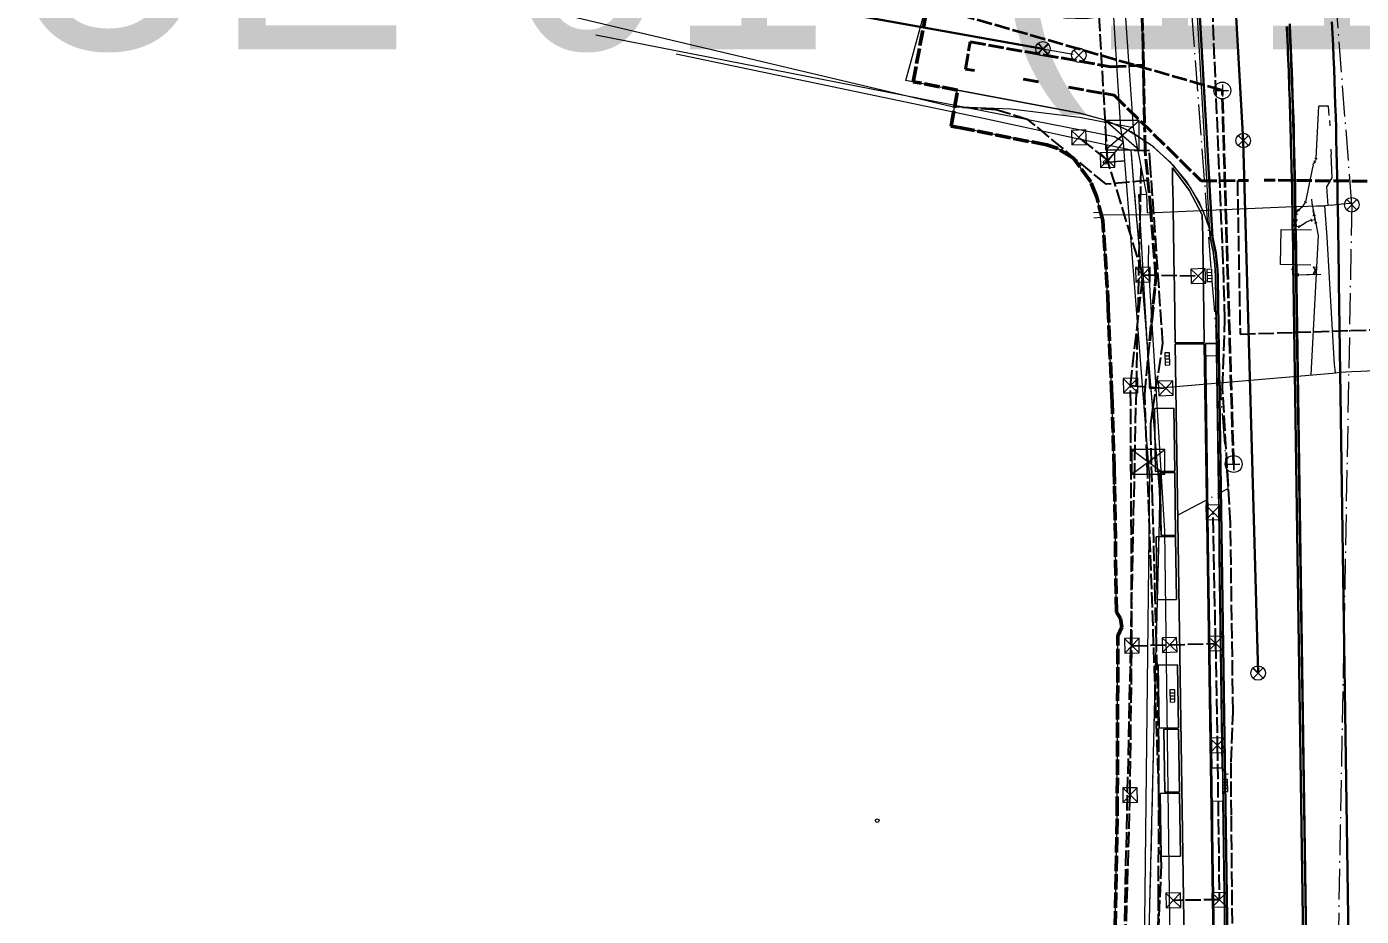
# Model space of a CAD drawing. Header units: metres. Extents: x 105014 to 106600, y 111320 to 118425.
# Drawn here: x 105333 to 105443.3, y 112194.7 to 112268.2 of the extents above; entities that cross this region are included whole.
import ezdxf
from ezdxf.enums import TextEntityAlignment as Align

# ---------------------------------------------------------------- set-up
doc = ezdxf.new("R2010")
doc.units = ezdxf.units.M
doc.linetypes.add('DASHDOT', pattern=[3.556, 2.54, -0.508, 0, -0.508])
doc.linetypes.add('DASHED', pattern=[1.524, 1.27, -0.254])
for name, color, linetype, lineweight in [('00-BASE-LIMITE', 7, 'DASHED', 50), ('00-BASE-UE', 42, 'DASHED', 25), ('10-PAV-BOCACALLE', 9, 'CONTINUOUS', 13), ('10-PAV-CALZADA-BRT', 12, 'CONTINUOUS', 30), ('10-PAV-CALZADA-MIXTA', 8, 'CONTINUOUS', 30), ('10-PAV-CICLORUTA', 76, 'CONTINUOUS', 18), ('10-PAV-SARDINEL', 252, 'CONTINUOUS', 13), ('20-EP-ZONA-DURA', 253, 'CONTINUOUS', 13), ('20-EP-ZONA-VERDE', 84, 'CONTINUOUS', 13), ('30-RED-ENEL-NODOS', 11, 'CONTINUOUS', 13), ('30-RED-ENEL-PROY', 1, 'DASHED', 25), ('30-RED-ETB-CAMARA', 151, 'CONTINUOUS', 13), ('30-RED-ETB-EXIST', 145, 'CONTINUOUS', 13), ('30-RED-MOVISTAR-PROY', 4, 'DASHED', 25), ('30-RED-VANTI-EXIST', 52, 'CONTINUOUS', 13), ('30-RED-VANTI-PROY', 2, 'DASHED', 25), ('30-RED-VANTI-RETIRO', 8, 'DASHDOT', 13), ('35-RH-ACUE-DOMICILIARIA', 152, 'CONTINUOUS', 9), ('35-RH-ACUE-MATRIZ-PJ', 150, 'DASHED', 40), ('35-RH-ACUE-MENOR-EXIST', 151, 'CONTINUOUS', 13), ('35-RH-ACUE-MENOR-PROY', 5, 'DASHED', 25), ('35-RH-PLUV-COLECTOR', 96, 'CONTINUOUS', 30), ('35-RH-PLUV-NODOS', 94, 'CONTINUOUS', 13), ('35-RH-PLUV-RETIRO', 8, 'DASHDOT', 13), ('35-RH-SUDS-ZONAS', 92, 'CONTINUOUS', 20), ('36-RH-SAN-COLECTOR-PROY', 6, 'DASHED', 35), ('36-RH-SAN-POZOS', 216, 'CONTINUOUS', 13), ('40-ROT-UE', 7, 'CONTINUOUS', 25)]:
    doc.layers.add(name, color=color, linetype=linetype, lineweight=lineweight)

# ---------------------------------------------------------------- blocks, each defined once
blk = doc.blocks.new('CAM_ETB_T_13')
for p, q in [((-1.375, -1.025), (1.375, 1.025)), ((-1.375, 1.025), (1.375, -1.025))]:
    blk.add_line(p, q)
blk.add_lwpolyline([(-1.375, -1.025), (1.375, -1.025), (1.375, 1.025), (-1.375, 1.025)], close=True)
blk = doc.blocks.new('CAM_ETB_T_14')
for p, q in [((-1.39, -1.22), (1.39, 1.22)), ((-1.39, 1.22), (1.39, -1.22))]:
    blk.add_line(p, q)
blk.add_lwpolyline([(-1.39, -1.22), (1.39, -1.22), (1.39, 1.22), (-1.39, 1.22)], close=True)
blk = doc.blocks.new('POSTE')
blk.add_circle((0, 0), 0.15)
blk = doc.blocks.new('CAJA_ENEL')
for p, q in [((-0.6, -0.6), (0.6, 0.6)), ((-0.6, 0.6), (0.6, -0.6))]:
    blk.add_line(p, q)
blk.add_lwpolyline([(-0.6, -0.6), (0.6, -0.6), (0.6, 0.6), (-0.6, 0.6)], close=True)
blk = doc.blocks.new('POZO_SAN')
for p, q in [((-0.5, 0), (0.5, 0)), ((0, -0.5), (0, 0.5))]:
    blk.add_line(p, q)
blk.add_circle((0, 0), 0.7)
blk = doc.blocks.new('POZO_PLUV')
for p, q in [((-0.42, -0.42), (0.42, 0.42)), ((-0.42, 0.42), (0.42, -0.42))]:
    blk.add_line(p, q)
blk.add_circle((0, 0), 0.6)
blk = doc.blocks.new('SUMIDERO')
for p, q in [((-0.25, -0.2), (-0.25, 0.2)), ((0, -0.2), (0, 0.2)), ((0.25, -0.2), (0.25, 0.2))]:
    blk.add_line(p, q)
blk.add_lwpolyline([(-0.5, -0.2), (0.5, -0.2), (0.5, 0.2), (-0.5, 0.2)], close=True)

msp = doc.modelspace()

# ---------------------------------------------------------------- linework, layer by layer
at = {"layer": '00-BASE-LIMITE'}
msp.add_lwpolyline([(105422.7985, 112186.2783), (105423.1141, 112203.3717), (105423.1675, 112217.8983), (105423.4861, 112218.6183), (105423.3775, 112219.3373), (105423.0425, 112219.8423), (105422.8973, 112230.4287), (105422.8627, 112231.6489), (105422.6813, 112237.2161), (105422.6639, 112237.6937), (105422.3699, 112244.8523), (105422.3557, 112245.1597), (105422.2853, 112246.6639), (105421.9257, 112252.2029), (105421.4301, 112254.1121), (105420.9201, 112255.3991), (105419.4989, 112257.3497), (105418.1191, 112258.1831), (105417.2891, 112258.4341), (105409.9943, 112259.8817), (105409.3897, 112259.9977), (105409.9227, 112262.9621), (105406.2527, 112263.6543), (105407.6657, 112271.1833)], dxfattribs=at)
at = {"layer": '00-BASE-UE'}
msp.add_lwpolyline([(105422.7985, 112186.2783), (105423.1141, 112203.3717), (105423.1675, 112217.8983), (105423.4861, 112218.6183), (105423.3775, 112219.3373), (105423.0425, 112219.8423), (105422.8973, 112230.4287), (105422.8627, 112231.6489), (105422.6813, 112237.2161), (105422.6639, 112237.6937), (105422.3699, 112244.8523), (105422.3557, 112245.1597), (105422.2853, 112246.6639), (105421.9257, 112252.2029), (105421.4301, 112254.1121), (105420.9201, 112255.3991), (105419.4989, 112257.3497), (105418.1191, 112258.1831), (105417.2891, 112258.4341), (105409.9943, 112259.8817), (105409.3897, 112259.9977), (105409.9227, 112262.9621), (105406.2527, 112263.6543), (105407.6657, 112271.1833)], dxfattribs=at)
at = {"layer": '10-PAV-BOCACALLE'}
msp.add_lwpolyline([(105405.6447, 112263.749), (105407.6362, 112271.0259), (105418.1825, 112269.0367), (105418.2039, 112269.0328), (105418.7919, 112268.9406), (105420.5227, 112268.8749), (105422.2388, 112269.1087), (105423.8889, 112269.6352), (105425.4233, 112270.4385), (105426.7961, 112271.4945), (105427.9662, 112272.7716), (105428.8983, 112274.2314), (105429.5646, 112275.8301), (105430.9822, 112250.7942), (105430.2427, 112252.9317), (105429.1686, 112254.9223), (105427.788, 112256.7139), (105426.1369, 112258.2598), (105424.2585, 112259.5196), (105422.2016, 112260.4605), (105420.0201, 112261.0579), (105409.9227, 112262.9621), (105409.9188, 112262.9407), (105405.6447, 112263.749)], close=True, dxfattribs=at)
at = {"layer": '10-PAV-CALZADA-BRT'}
for points in [[(105438.7631, 112190.8897), (105437.9313, 112247.0829), (105437.9167, 112248.0591), (105437.9021, 112249.0349), (105437.8873, 112250.0099), (105437.8719, 112250.9847), (105437.8561, 112251.9587), (105437.8395, 112252.9323), (105437.8221, 112253.9037), (105437.8035, 112254.8759), (105437.7839, 112255.8477), (105437.7631, 112256.8189), (105437.7409, 112257.7895), (105437.7171, 112258.7595), (105437.6915, 112259.7291), (105437.6641, 112260.6979), (105437.6347, 112261.6663), (105437.6031, 112262.6341), (105437.5693, 112263.6013), (105437.5331, 112264.5679), (105437.4943, 112265.5339), (105437.4529, 112266.4993), (105437.4087, 112267.4639), (105437.3613, 112268.4281)], [(105440.8569, 112268.6051), (105440.9047, 112267.6299), (105440.9495, 112266.6545), (105440.9913, 112265.6791), (105441.0305, 112264.7037), (105441.0671, 112263.7279), (105441.1011, 112262.7523), (105441.1329, 112261.7765), (105441.1625, 112260.8005), (105441.1901, 112259.8247), (105441.2159, 112258.8487), (105441.2399, 112257.8727), (105441.2623, 112256.8965), (105441.2833, 112255.9205), (105441.3029, 112254.9443), (105441.3215, 112253.9681), (105441.3389, 112252.9921), (105441.3555, 112252.0159), (105441.3715, 112251.0397), (105441.3869, 112250.0635), (105441.4017, 112249.0873), (105441.4163, 112248.1111), (105441.4309, 112247.1349), (105442.2627, 112190.9415)]]:
    msp.add_lwpolyline(points, dxfattribs=at)
at = {"layer": '10-PAV-CALZADA-MIXTA'}
for points in [[(105432.2638, 112190.7937), (105431.5149, 112241.3866), (105431.4247, 112247.4795), (105431.3969, 112248.189), (105431.251, 112249.5014), (105430.9822, 112250.7942), (105429.5646, 112275.8301)], [(105437.1196, 112268.2131), (105437.1595, 112267.3937), (105437.1702, 112267.1667), (105437.2039, 112266.4269), (105437.2174, 112266.1202), (105437.2454, 112265.4601), (105437.2613, 112265.0735), (105437.2844, 112264.4933), (105437.2979, 112264.1409), (105437.3206, 112263.5261), (105437.332, 112263.2081), (105437.3544, 112262.5591), (105437.3638, 112262.2753), (105437.3858, 112261.5917), (105437.3976, 112261.2092), (105437.4151, 112260.6245), (105437.429, 112260.143), (105437.4425, 112259.6571), (105437.458, 112259.0767), (105437.468, 112258.6897), (105437.4915, 112257.7437), (105437.492, 112257.7223), (105437.5141, 112256.7547), (105437.5217, 112256.4107), (105437.5347, 112255.7873), (105437.5544, 112254.8197), (105437.5559, 112254.7444), (105437.5725, 112253.8521), (105437.5867, 112253.0781), (105437.59, 112252.8845), (105437.6064, 112251.9169), (105437.6203, 112251.0783), (105437.6223, 112250.9493), (105437.6373, 112249.9817), (105437.652, 112249.0141), (105437.6666, 112248.0465), (105437.6813, 112247.0787), (105438.5131, 112190.8861)]]:
    msp.add_lwpolyline(points, dxfattribs=at)
at = {"layer": '10-PAV-CICLORUTA'}
for points in [[(105430.1429, 112252.6589), (105430.1577, 112251.7955), (105430.1733, 112250.8323), (105430.1885, 112249.8679), (105430.2033, 112248.9025), (105430.2177, 112247.9359), (105430.2371, 112246.6279), (105430.3039, 112242.1249), (105427.9041, 112242.0893), (105427.8373, 112246.5925), (105427.8179, 112247.9003), (105427.8035, 112248.8665), (105427.7889, 112249.8313), (105427.7737, 112250.7945), (105427.7579, 112251.7563), (105427.7417, 112252.7167), (105427.7245, 112253.6703), (105427.7063, 112254.6271), (105427.6871, 112255.5823), (105427.6667, 112256.5359), (105427.6663, 112256.5509), (105429.0684, 112254.7091), (105430.1429, 112252.6589)], [(105431.0639, 112190.7759), (105431.108, 112178.6677), (105430.8819, 112166.5599), (105430.3856, 112154.4601), (105429.6193, 112142.3741), (105428.5623, 112128.2089), (105426.1689, 112128.3875), (105426.1839, 112128.5869), (105427.2259, 112142.5527), (105427.9887, 112154.5822), (105428.4829, 112166.6269), (105428.7081, 112178.6796), (105428.6643, 112190.7403), (105427.9055, 112241.9893), (105430.3053, 112242.0249), (105431.0639, 112190.7759)]]:
    msp.add_lwpolyline(points, close=True, dxfattribs=at)
at = {"layer": '10-PAV-SARDINEL'}
for points in [[(105432.0638, 112190.7909), (105431.3149, 112241.3836), (105431.2247, 112247.4758), (105431.2195, 112247.7098), (105431.2104, 112247.9432), (105431.1973, 112248.1759), (105431.1728, 112248.5005), (105431.141, 112248.8225), (105431.1404, 112248.8272), (105431.101, 112249.147), (105431.0538, 112249.468), (105430.9989, 112249.789), (105430.9359, 112250.1111), (105430.8657, 112250.4293), (105430.788, 112250.7466), (105430.7852, 112250.7595), (105430.7825, 112250.7829), (105429.3649, 112275.8188)], [(105429.5646, 112275.8301), (105430.9822, 112250.7942), (105431.0608, 112250.4735), (105431.1319, 112250.151), (105431.1953, 112249.8269), (105431.251, 112249.5014), (105431.2991, 112249.1747), (105431.3395, 112248.8469), (105431.3721, 112248.5183), (105431.3969, 112248.189), (105431.4102, 112247.9527), (105431.4194, 112247.7161), (105431.4247, 112247.4795), (105431.5149, 112241.3866), (105432.2638, 112190.7937)], [(105438.5131, 112190.8861), (105437.6813, 112247.0787), (105437.6666, 112248.0465), (105437.652, 112249.0141), (105437.6373, 112249.9817), (105437.6223, 112250.9493), (105437.6203, 112251.0783), (105437.6064, 112251.9169), (105437.59, 112252.8845), (105437.5867, 112253.0781), (105437.5725, 112253.8521), (105437.5559, 112254.7444), (105437.5544, 112254.8197), (105437.5347, 112255.7873), (105437.5217, 112256.4107), (105437.5141, 112256.7547), (105437.492, 112257.7223), (105437.4915, 112257.7437), (105437.468, 112258.6897), (105437.458, 112259.0767), (105437.4425, 112259.6571), (105437.429, 112260.143), (105437.4151, 112260.6245), (105437.3976, 112261.2092), (105437.3858, 112261.5917), (105437.3638, 112262.2753), (105437.3544, 112262.5591), (105437.332, 112263.2081), (105437.3206, 112263.5261), (105437.2979, 112264.1409), (105437.2844, 112264.4933), (105437.2613, 112265.0735), (105437.2454, 112265.4601), (105437.2174, 112266.1202), (105437.2039, 112266.4269), (105437.1702, 112267.1667), (105437.1595, 112267.3937), (105437.1196, 112268.2131)], [(105438.7131, 112190.889), (105437.8813, 112247.0817), (105437.8666, 112248.0495), (105437.852, 112249.0171), (105437.8373, 112249.9848), (105437.8223, 112250.9524), (105437.8203, 112251.0815), (105437.8064, 112251.9203), (105437.79, 112252.8879), (105437.7867, 112253.0817), (105437.7725, 112253.8558), (105437.7559, 112254.7483), (105437.7544, 112254.8238), (105437.7347, 112255.7915), (105437.7217, 112256.415), (105437.7141, 112256.7592), (105437.6919, 112257.727), (105437.6914, 112257.7486), (105437.6679, 112258.6948), (105437.6579, 112259.082), (105437.6424, 112259.6626), (105437.6289, 112260.1487), (105437.615, 112260.6304), (105437.5975, 112261.2153), (105437.5857, 112261.598), (105437.5637, 112262.2818), (105437.5543, 112262.5659), (105437.5319, 112263.2152), (105437.5205, 112263.5334), (105437.4978, 112264.1485), (105437.4843, 112264.5012), (105437.4611, 112265.0816), (105437.4452, 112265.4685), (105437.4172, 112266.1289), (105437.4037, 112266.4359), (105437.37, 112267.176), (105437.3593, 112267.4033), (105437.3194, 112268.223)], [(105437.3194, 112268.223), (105437.3593, 112267.4033), (105437.37, 112267.176), (105437.4037, 112266.4359), (105437.4172, 112266.1289), (105437.4452, 112265.4685), (105437.4611, 112265.0816), (105437.4843, 112264.5012), (105437.4978, 112264.1485), (105437.5205, 112263.5334), (105437.5319, 112263.2152), (105437.5543, 112262.5659), (105437.5637, 112262.2818), (105437.5857, 112261.598), (105437.5975, 112261.2153), (105437.615, 112260.6304), (105437.6289, 112260.1487), (105437.6424, 112259.6626), (105437.6579, 112259.082), (105437.6679, 112258.6948), (105437.6914, 112257.7486), (105437.6919, 112257.727), (105437.7141, 112256.7592), (105437.7217, 112256.415), (105437.7347, 112255.7915), (105437.7544, 112254.8238), (105437.7559, 112254.7483), (105437.7725, 112253.8558), (105437.7867, 112253.0817), (105437.79, 112252.8879), (105437.8064, 112251.9203), (105437.8203, 112251.0815), (105437.8223, 112250.9524), (105437.8373, 112249.9848), (105437.852, 112249.0171), (105437.8666, 112248.0495), (105437.8813, 112247.0817), (105438.7131, 112190.889)], [(105437.3613, 112268.4281), (105437.4087, 112267.4639), (105437.4529, 112266.4993), (105437.4943, 112265.5339), (105437.5331, 112264.5679), (105437.5693, 112263.6013), (105437.6031, 112262.6341), (105437.6347, 112261.6663), (105437.6641, 112260.6979), (105437.6915, 112259.7291), (105437.7171, 112258.7595), (105437.7409, 112257.7895), (105437.7631, 112256.8189), (105437.7839, 112255.8477), (105437.8035, 112254.8759), (105437.8221, 112253.9037), (105437.8395, 112252.9323), (105437.8561, 112251.9587), (105437.8719, 112250.9847), (105437.8873, 112250.0099), (105437.9021, 112249.0349), (105437.9167, 112248.0591), (105437.9313, 112247.0829), (105438.7631, 112190.8897)]]:
    msp.add_lwpolyline(points, dxfattribs=at)
at = {"layer": '20-EP-ZONA-DURA'}
msp.add_lwpolyline([(105422.7985, 112186.2783), (105423.1141, 112203.3717), (105423.1675, 112217.8983), (105423.4861, 112218.6183), (105423.3775, 112219.3373), (105423.0425, 112219.8423), (105422.8973, 112230.4287), (105422.8627, 112231.6489), (105422.6813, 112237.2161), (105422.6639, 112237.6937), (105422.3699, 112244.8523), (105422.3557, 112245.1597), (105422.2853, 112246.6639), (105421.9257, 112252.2029), (105421.4301, 112254.1121), (105420.9201, 112255.3991), (105419.4989, 112257.3497), (105418.1191, 112258.1831), (105417.2891, 112258.4341), (105409.9943, 112259.8817), (105409.3897, 112259.9977), (105409.9189, 112262.9407), (105409.9227, 112262.9621), (105420.0201, 112261.0579), (105422.0826, 112260.503), (105424.0366, 112259.6408), (105425.8368, 112258.4914), (105427.4411, 112257.0815), (105428.8123, 112255.4439), (105429.9185, 112253.6169), (105430.7338, 112251.6428), (105430.7338, 112251.6428), (105430.7825, 112250.7829), (105430.7852, 112250.7595), (105430.788, 112250.7466), (105430.8657, 112250.4293), (105430.9359, 112250.1111), (105430.9989, 112249.789), (105431.0538, 112249.468), (105431.101, 112249.147), (105431.1404, 112248.8272), (105431.141, 112248.8225), (105431.1728, 112248.5005), (105431.1973, 112248.1759), (105431.2104, 112247.9432), (105431.2195, 112247.7098), (105431.2247, 112247.4758), (105431.3051, 112242.0397), (105430.6477, 112242.0299), (105430.4081, 112242.0299), (105430.4081, 112242.0263), (105430.4053, 112242.0263), (105430.4331, 112240.1482), (105431.2198, 112180.9326)], dxfattribs=at)
for points in [[(105427.8373, 112246.5925), (105427.9041, 112242.0893), (105430.3039, 112242.1249), (105430.2371, 112246.6279), (105430.2177, 112247.9359), (105430.2033, 112248.9025), (105430.1885, 112249.8679), (105430.1733, 112250.8323), (105430.1577, 112251.7955), (105430.1429, 112252.6589), (105429.0684, 112254.7091), (105427.6663, 112256.5509), (105427.6667, 112256.5359), (105427.6871, 112255.5823), (105427.7063, 112254.6271), (105427.7245, 112253.6703), (105427.7417, 112252.7167), (105427.7579, 112251.7563), (105427.7737, 112250.7945), (105427.7889, 112249.8313), (105427.8035, 112248.8665), (105427.8179, 112247.9003), (105427.8373, 112246.5925)], [(105427.9055, 112241.9893), (105428.6643, 112190.7403), (105428.7082, 112178.6844), (105428.483, 112166.6304), (105427.9888, 112154.5845), (105427.2259, 112142.5527), (105426.1839, 112128.5869), (105426.1689, 112128.3875), (105428.5623, 112128.2089), (105429.6193, 112142.3741), (105430.3856, 112154.4594), (105430.8819, 112166.5589), (105431.108, 112178.6664), (105431.0639, 112190.7759), (105430.3053, 112242.0249), (105427.9055, 112241.9893)], [(105427.8609, 112231.4911), (105427.7839, 112236.6905), (105426.1847, 112236.6669), (105426.2615, 112231.4675), (105427.8609, 112231.4911)], [(105427.9393, 112226.1917), (105427.8625, 112231.3911), (105426.6625, 112231.3735), (105426.7395, 112226.1746), (105427.9393, 112226.1917)], [(105428.0179, 112220.8923), (105427.9409, 112226.0917), (105426.3415, 112226.0681), (105426.4185, 112220.8687), (105428.0179, 112220.8923)], [(105428.1747, 112210.2935), (105428.0977, 112215.4929), (105426.4985, 112215.4693), (105426.5753, 112210.2697), (105428.1747, 112210.2935)], [(105428.2531, 112204.9941), (105428.1761, 112210.1935), (105426.9763, 112210.1757), (105427.0533, 112204.9763), (105428.2531, 112204.9941)], [(105428.3317, 112199.6947), (105428.2547, 112204.8941), (105426.6553, 112204.8703), (105426.7323, 112199.6709), (105428.3317, 112199.6947)]]:
    msp.add_lwpolyline(points, close=True, dxfattribs=at)
at = {"layer": '20-EP-ZONA-VERDE'}
for points in [[(105432.0639, 112190.7909), (105432.108, 112178.6563), (105431.8814, 112166.5271), (105431.3842, 112154.406), (105430.6165, 112142.2997), (105429.5595, 112128.1345), (105428.6621, 112128.2015), (105429.7191, 112142.3667), (105430.4855, 112154.456), (105430.9819, 112166.5585), (105431.2081, 112178.6691), (105431.1639, 112190.7773), (105430.4053, 112242.0263), (105431.3051, 112242.0397), (105432.0639, 112190.7909)], [(105427.8609, 112231.4911), (105426.2615, 112231.4675), (105426.1847, 112236.6669), (105427.7839, 112236.6905), (105427.8609, 112231.4911)], [(105427.9393, 112226.1917), (105426.7395, 112226.1739), (105426.6625, 112231.3735), (105427.8625, 112231.3911), (105427.9393, 112226.1917)], [(105428.0179, 112220.8923), (105426.4185, 112220.8687), (105426.3415, 112226.0681), (105427.9409, 112226.0917), (105428.0179, 112220.8923)], [(105428.1747, 112210.2935), (105426.5753, 112210.2697), (105426.4985, 112215.4693), (105428.0977, 112215.4929), (105428.1747, 112210.2935)], [(105428.2531, 112204.9941), (105427.0533, 112204.9763), (105426.9763, 112210.1757), (105428.1761, 112210.1935), (105428.2531, 112204.9941)], [(105428.3317, 112199.6947), (105426.7323, 112199.6709), (105426.6553, 112204.8703), (105428.2547, 112204.8941), (105428.3317, 112199.6947)]]:
    msp.add_lwpolyline(points, close=True, dxfattribs=at)
at = {"layer": '30-RED-ENEL-PROY'}
for points in [[(105422.3169, 112257.1935), (105421.4329, 112272.2879)], [(105422.3169, 112257.1935), (105419.9469, 112259.0615)], [(105425.2361, 112247.7219), (105422.3169, 112257.1935)], [(105424.2161, 112238.5659), (105425.2361, 112247.7219)], [(105425.2361, 112247.7219), (105429.8019, 112247.6091)], [(105424.3249, 112217.0837), (105424.2161, 112238.5659)], [(105424.2161, 112238.5659), (105427.1239, 112238.3459)], [(105431.2457, 112217.2639), (105431.0363, 112228.0967)], [(105424.1745, 112204.7449), (105424.3249, 112217.0837)], [(105424.3249, 112217.0837), (105427.4321, 112217.1501)], [(105427.4321, 112217.1501), (105431.2457, 112217.2639)], [(105431.2457, 112217.2639), (105431.3783, 112208.8503)], [(105431.3783, 112208.8503), (105431.5489, 112196.0989)], [(105423.3361, 112176.0647), (105424.1745, 112204.7449)], [(105431.5489, 112196.0989), (105427.7515, 112196.0509)]]:
    msp.add_lwpolyline(points, dxfattribs=at)
at = {"layer": '30-RED-ETB-EXIST'}
for points in [[(105423.523, 112259.244), (105423.418, 112259.832), (105422.631, 112272.072), (105422.565, 112272.652)], [(105380.039, 112267.532), (105422.916, 112259.136), (105423.283, 112258.889), (105423.523, 112259.244)], [(105422.115, 112256.991), (105423.748, 112257.119), (105423.627, 112258.656), (105423.283, 112258.889), (105423.523, 112259.244)], [(105422.115, 112256.991), (105422.477, 112257.262), (105423.627, 112258.656), (105423.523, 112259.244)], [(105425.709, 112232.275), (105425.616, 112233.338), (105423.748, 112257.119), (105422.115, 112256.991)], [(105425.156, 112183.886), (105425.297, 112184.488), (105425.807, 112231.145), (105425.709, 112232.275)]]:
    msp.add_lwpolyline(points, dxfattribs=at)
at = {"layer": '30-RED-MOVISTAR-PROY'}
msp.add_lwpolyline([(105423.3401, 112176.0373), (105425.0968, 112256.8019)], dxfattribs=at)
at = {"layer": '30-RED-VANTI-EXIST'}
for points in [[(105412.056, 112260.619), (105386.6679, 112265.9377)], [(105419.6965, 112258.9796), (105412.056, 112260.619)], [(105424.2601, 112258.0009), (105419.6965, 112258.9796)], [(105424.4918, 112255.2383), (105424.2601, 112258.0009)], [(105426.0548, 112236.6044), (105425.3821, 112244.6261), (105424.4918, 112255.2383)], [(105426.1391, 112235.5991), (105426.0548, 112236.6044)], [(105426.6291, 112229.2476), (105426.6367, 112229.6647), (105426.1391, 112235.5991)], [(105426.3466, 112217.4571), (105426.5949, 112227.3721), (105426.6291, 112229.2476)], [(105425.2857, 112173.9012), (105426.3143, 112216.1641), (105426.3466, 112217.4571)], [(105432.0099, 112206.4847), (105432.3093, 112206.5021)]]:
    msp.add_lwpolyline(points, dxfattribs=at)
at = {"layer": '30-RED-VANTI-PROY'}
for points in [[(105432.7717, 112180.4115), (105432.5461, 112203.0857), (105432.5179, 112207.4953), (105432.6873, 112211.5795), (105432.4717, 112227.2173), (105431.8177, 112238.3975), (105432.0119, 112244.0259), (105431.8677, 112248.8123), (105430.7527, 112275.1319), (105430.6409, 112278.8139), (105429.8483, 112285.7775), (105429.4283, 112289.2023), (105424.6795, 112319.6171), (105423.4193, 112331.6455), (105418.5563, 112358.3821)], [(105425.8723, 112256.511), (105425.7723, 112257.9385), (105424.2693, 112257.9795)], [(105426.0548, 112236.6044), (105426.8843, 112242.0719), (105425.8723, 112256.511)], [(105425.908, 112235.6368), (105426.0548, 112236.6044)], [(105426.0341, 112229.0892), (105425.8917, 112234.2193), (105425.8793, 112235.4477), (105425.908, 112235.6368)], [(105426.3466, 112217.4571), (105426.2583, 112221.0117), (105426.0341, 112229.0892)], [(105425.3033, 112173.9001), (105426.3483, 112173.8483), (105426.5279, 112196.1209), (105426.5575, 112208.9733), (105426.3466, 112217.4571)]]:
    msp.add_lwpolyline(points, dxfattribs=at)
at = {"layer": '30-RED-VANTI-RETIRO'}
for points in [[(105424.4918, 112255.2383), (105424.2601, 112258.0009)], [(105426.0548, 112236.6044), (105425.3821, 112244.6261), (105424.4918, 112255.2383)], [(105426.1391, 112235.5991), (105426.0548, 112236.6044)], [(105426.6291, 112229.2476), (105426.6367, 112229.6647), (105426.1391, 112235.5991)], [(105426.3466, 112217.4571), (105426.5949, 112227.3721), (105426.6291, 112229.2476)], [(105425.2857, 112173.9012), (105426.3143, 112216.1641), (105426.3466, 112217.4571)]]:
    msp.add_lwpolyline(points, dxfattribs=at)
at = {"layer": '35-RH-ACUE-DOMICILIARIA'}
for points in [[(105421.1455, 112252.8556), (105421.7843, 112252.8958), (105421.8131, 112252.438), (105421.1743, 112252.3978)], [(105421.7987, 112252.6669), (105425.9058, 112252.69)]]:
    msp.add_lwpolyline(points, dxfattribs=at)
at = {"layer": '35-RH-ACUE-MATRIZ-PJ'}
for points in [[(105448.5013, 112391.2987), (105449.415, 112391.3706), (105455.9633, 112255.3287), (105435.2585, 112255.5268)], [(105425.3688, 112260.2731), (105425.1451, 112271.0671), (105423.8222, 112277.9697)], [(105411.3268, 112264.5788), (105410.5731, 112264.7085), (105410.9669, 112266.9416), (105422.5846, 112264.8927), (105425.2706, 112265.0137)], [(105416.6038, 112263.6586), (105415.3645, 112263.8667)], [(105419.0797, 112263.2083), (105422.8601, 112262.5416), (105430.0608, 112255.4682), (105433.9461, 112255.503)], [(105425.8054, 112242.2479), (105426.3104, 112247.5302), (105425.8836, 112252.9738), (105425.4163, 112257.981), (105425.3771, 112259.8732)]]:
    msp.add_lwpolyline(points, dxfattribs=at)
at = {"layer": '35-RH-ACUE-MENOR-EXIST'}
for points in [[(105364.26, 112272.34), (105409.47, 112261.62), (105414.33, 112261.43), (105419.99, 112260.74)], [(105364.26, 112272.34), (105409.47, 112261.62), (105414.33, 112261.43), (105419.99, 112260.74)], [(105424.46, 112259.88), (105423.8, 112269.3)], [(105424.46, 112259.88), (105423.8, 112269.3)], [(105439.5482, 112257.338), (105439.76, 112261.63)], [(105439.5482, 112257.338), (105439.76, 112261.63)], [(105440.58, 112261.65), (105439.76, 112261.63)], [(105440.58, 112261.65), (105439.76, 112261.63)], [(105440.62, 112260.88), (105440.58, 112261.65)], [(105440.62, 112260.88), (105440.58, 112261.65)], [(105419.99, 112260.74), (105424.46, 112259.88)], [(105419.99, 112260.74), (105424.46, 112259.88)], [(105440.64, 112260.45), (105440.67, 112260.02)], [(105440.64, 112260.45), (105440.67, 112260.02)], [(105425.56, 112254.34), (105424.46, 112259.88)], [(105425.56, 112254.34), (105424.46, 112259.88)], [(105440.76, 112258.1), (105440.78, 112257.68)], [(105440.76, 112258.1), (105440.78, 112257.68)], [(105439.4094, 112257.0138), (105439.343, 112256.9133)], [(105439.4094, 112257.0138), (105439.343, 112256.9133)], [(105439.4094, 112257.0138), (105439.343, 112256.9133)], [(105439.4094, 112257.0138), (105439.343, 112256.9133)], [(105439.5142, 112256.9866), (105439.3436, 112257.1003)], [(105439.5142, 112256.9866), (105439.3436, 112257.1003)], [(105439.5142, 112256.9866), (105439.3436, 112257.1003)], [(105439.5142, 112256.9866), (105439.3436, 112257.1003)], [(105439.4372, 112257.0561), (105439.3981, 112256.9968)], [(105439.4372, 112257.0561), (105439.3981, 112256.9968)], [(105439.4372, 112257.0561), (105439.3981, 112256.9968)], [(105439.4372, 112257.0561), (105439.3981, 112256.9968)], [(105439.4094, 112257.0138), (105439.4485, 112257.0731)], [(105439.4094, 112257.0138), (105439.4485, 112257.0731)], [(105439.4094, 112257.0138), (105439.4485, 112257.0731)], [(105439.4094, 112257.0138), (105439.4485, 112257.0731)], [(105439.4284, 112257.3538), (105439.6316, 112257.3269)], [(105439.4284, 112257.3538), (105439.6316, 112257.3269)], [(105439.4284, 112257.3538), (105439.6316, 112257.3269)], [(105439.4284, 112257.3538), (105439.6316, 112257.3269)], [(105439.4372, 112257.0561), (105439.5035, 112257.1566)], [(105439.4372, 112257.0561), (105439.5035, 112257.1566)], [(105439.4372, 112257.0561), (105439.5035, 112257.1566)], [(105439.4372, 112257.0561), (105439.5035, 112257.1566)], [(105439.5482, 112257.338), (105439.5035, 112257.1566)], [(105439.5482, 112257.338), (105439.5035, 112257.1566)], [(105439.5482, 112257.338), (105439.5035, 112257.1566)], [(105439.5482, 112257.338), (105439.5035, 112257.1566)], [(105440.55, 112253.44), (105440.43, 112254.97), (105440.88, 112255.72), (105440.78, 112257.68)], [(105439.2215, 112256.4405), (105438.6639, 112253.7422)], [(105439.2215, 112256.4405), (105438.6639, 112253.7422)], [(105439.2215, 112256.4405), (105438.6639, 112253.7422)], [(105439.3131, 112256.7966), (105439.2215, 112256.4405)], [(105439.3131, 112256.7966), (105439.2215, 112256.4405)], [(105439.3131, 112256.7966), (105439.343, 112256.9133)], [(105439.3131, 112256.7966), (105439.343, 112256.9133)], [(105439.3131, 112256.7966), (105439.343, 112256.9133)], [(105439.3131, 112256.7966), (105439.343, 112256.9133)], [(105425.56, 112254.34), (105424.86, 112254.31)], [(105425.56, 112254.34), (105424.86, 112254.31)], [(105424.86, 112254.31), (105425.78, 112238.31)], [(105424.86, 112254.31), (105425.78, 112238.31)], [(105425.62, 112252.82), (105425.56, 112254.34)], [(105425.62, 112252.82), (105425.56, 112254.34)], [(105438.6636, 112253.7418), (105438.4262, 112253.3457)], [(105438.6636, 112253.7418), (105438.4262, 112253.3457)], [(105438.5786, 112253.7991), (105438.7491, 112253.6853)], [(105438.5786, 112253.7991), (105438.7491, 112253.6853)], [(105439.1719, 112253.9469), (105439.1898, 112253.623), (105439.7044, 112250.947), (105439.1001, 112239.4532)], [(105425.62, 112252.82), (105437.67, 112253.35)], [(105425.62, 112252.82), (105437.67, 112253.35)], [(105437.67, 112253.35), (105437.96, 112253.35)], [(105437.67, 112253.35), (105437.96, 112253.35)], [(105437.9493, 112252.9554), (105437.8111, 112252.5148)], [(105437.9493, 112252.9554), (105437.8111, 112252.5148)], [(105438.0489, 112252.9237), (105437.8536, 112252.9859)], [(105438.0489, 112252.9237), (105437.8536, 112252.9859)], [(105438.0577, 112252.6938), (105437.8624, 112252.756)], [(105438.0577, 112252.6938), (105437.8624, 112252.756)], [(105438.0696, 112253.0522), (105437.9493, 112252.9554)], [(105438.0696, 112253.0522), (105437.9493, 112252.9554)], [(105437.96, 112253.35), (105438.85, 112253.38)], [(105437.96, 112253.35), (105438.85, 112253.38)], [(105438.0036, 112253.1332), (105438.1331, 112252.9744)], [(105438.0036, 112253.1332), (105438.1331, 112252.9744)], [(105438.0696, 112253.0522), (105438.4262, 112253.3457)], [(105438.85, 112253.38), (105439.6, 112253.4)], [(105438.85, 112253.38), (105439.6, 112253.4)], [(105439.49, 112252.6083), (105439.2874, 112252.5694)], [(105439.49, 112252.6083), (105439.2874, 112252.5694)], [(105439.3887, 112252.5889), (105439.302, 112253.0398)], [(105439.3887, 112252.5889), (105439.302, 112253.0398)], [(105439.3887, 112252.5889), (105439.5055, 112251.9811)], [(105439.3887, 112252.5889), (105439.5055, 112251.9811)], [(105439.6, 112253.4), (105440.27, 112253.42)], [(105439.6, 112253.4), (105440.27, 112253.42)], [(105440.55, 112253.44), (105440.27, 112253.42)], [(105440.55, 112253.44), (105440.27, 112253.42)], [(105440.47, 112250.83), (105440.27, 112253.42)], [(105440.8, 112253.46), (105440.55, 112253.44)], [(105440.8, 112253.46), (105440.55, 112253.44)], [(105440.8, 112253.46), (105441.18, 112253.51)], [(105440.8, 112253.46), (105441.18, 112253.51)], [(105441.18, 112253.51), (105441.49, 112253.55)], [(105441.18, 112253.51), (105441.49, 112253.55)], [(105441.49, 112253.55), (105441.67, 112253.58)], [(105441.49, 112253.55), (105441.67, 112253.58)], [(105441.67, 112253.58), (105442.37, 112253.62)], [(105441.67, 112253.58), (105442.37, 112253.62)], [(105442.37, 112253.62), (105442.55, 112253.61)], [(105442.37, 112253.62), (105442.55, 112253.61)], [(105437.6525, 112251.7474), (105437.9261, 112251.7239), (105437.8128, 112252.0092), (105437.6525, 112251.7474)], [(105437.6525, 112251.7474), (105437.9261, 112251.7239), (105437.8128, 112252.0092), (105437.6525, 112251.7474)], [(105437.6525, 112251.7474), (105437.9261, 112251.7239), (105437.8128, 112252.0092), (105437.6525, 112251.7474)], [(105437.6525, 112251.7474), (105437.9261, 112251.7239), (105437.8128, 112252.0092), (105437.6525, 112251.7474)], [(105437.6996, 112252.2945), (105437.9731, 112252.271), (105437.8128, 112252.0092), (105437.6996, 112252.2945)], [(105437.6996, 112252.2945), (105437.9731, 112252.271), (105437.8128, 112252.0092), (105437.6996, 112252.2945)], [(105437.6996, 112252.2945), (105437.9731, 112252.271), (105437.8128, 112252.0092), (105437.6996, 112252.2945)], [(105437.6996, 112252.2945), (105437.9731, 112252.271), (105437.8128, 112252.0092), (105437.6996, 112252.2945)], [(105437.7132, 112252.1466), (105437.9195, 112252.1474)], [(105437.7132, 112252.1466), (105437.9195, 112252.1474)], [(105437.7132, 112252.1466), (105437.9195, 112252.1474)], [(105437.7132, 112252.1466), (105437.9195, 112252.1474)], [(105437.9313, 112252.0517), (105437.7263, 112252.0539)], [(105437.9313, 112252.0517), (105437.7263, 112252.0539)], [(105437.7282, 112252.016), (105437.9342, 112252.0047)], [(105437.7282, 112252.016), (105437.9342, 112252.0047)], [(105437.9401, 112251.8218), (105437.7351, 112251.824)], [(105437.9401, 112251.8218), (105437.7351, 112251.824)], [(105437.7975, 112251.3924), (105437.8312, 112252.0104)], [(105437.7975, 112251.3924), (105437.8312, 112252.0104)], [(105437.8288, 112252.0533), (105437.8111, 112252.5148)], [(105437.8128, 112252.0092), (105437.8199, 112252.2849)], [(105437.8128, 112252.0092), (105437.8199, 112252.2849)], [(105437.8128, 112252.0092), (105437.8199, 112252.2849)], [(105437.8128, 112252.0092), (105437.8199, 112252.2849)], [(105438.127, 112251.6843), (105437.8144, 112251.7014)], [(105438.127, 112251.6843), (105437.8144, 112251.7014)], [(105438.127, 112251.6843), (105437.8144, 112251.7014)], [(105438.127, 112251.6843), (105437.8144, 112251.7014)], [(105438.127, 112251.6843), (105437.8144, 112251.7014)], [(105438.127, 112251.6843), (105437.8144, 112251.7014)], [(105437.8376, 112251.8234), (105437.8199, 112252.2849)], [(105437.8376, 112251.8234), (105437.8199, 112252.2849)], [(105438.1214, 112251.5813), (105438.1326, 112251.7873)], [(105438.1214, 112251.5813), (105438.1326, 112251.7873)], [(105438.1214, 112251.5813), (105438.1326, 112251.7873)], [(105438.1214, 112251.5813), (105438.1326, 112251.7873)], [(105438.1214, 112251.5813), (105438.1326, 112251.7873)], [(105438.1214, 112251.5813), (105438.1326, 112251.7873)], [(105438.127, 112251.6843), (105438.7312, 112252.0488)], [(105438.127, 112251.6843), (105438.7312, 112252.0488)], [(105438.127, 112251.6843), (105438.7312, 112252.0488)], [(105438.127, 112251.6843), (105438.7312, 112252.0488)], [(105439.1396, 112252.2259), (105438.7312, 112252.0488)], [(105439.1396, 112252.2259), (105438.7312, 112252.0488)], [(105439.1396, 112252.2259), (105438.7312, 112252.0488)], [(105439.1396, 112252.2259), (105438.7312, 112252.0488)], [(105439.1202, 112252.3272), (105439.1591, 112252.1246)], [(105439.1202, 112252.3272), (105439.1591, 112252.1246)], [(105439.1396, 112252.2259), (105439.4471, 112252.285)], [(105439.1396, 112252.2259), (105439.4471, 112252.285)], [(105439.6068, 112252.0006), (105439.4042, 112251.9616)], [(105439.6068, 112252.0006), (105439.4042, 112251.9616)], [(105439.0978, 112248.5156), (105436.5983, 112248.5621), (105436.6522, 112251.4616), (105439.1517, 112251.4151)], [(105439.0978, 112248.5156), (105436.5983, 112248.5621), (105436.6522, 112251.4616), (105439.1517, 112251.4151)], [(105439.0978, 112248.5156), (105436.5983, 112248.5621), (105436.6522, 112251.4616), (105439.1517, 112251.4151)], [(105439.0978, 112248.5156), (105436.5983, 112248.5621), (105436.6522, 112251.4616), (105439.1517, 112251.4151)], [(105439.0978, 112248.5156), (105436.5983, 112248.5621), (105436.6522, 112251.4616), (105439.1517, 112251.4151)], [(105439.0978, 112248.5156), (105436.5983, 112248.5621), (105436.6522, 112251.4616), (105439.1517, 112251.4151)], [(105437.7975, 112251.3924), (105437.5928, 112248.1665)], [(105437.7975, 112251.3924), (105437.5928, 112248.1665)], [(105437.7975, 112251.3924), (105437.5928, 112248.1665)], [(105437.7975, 112251.3924), (105437.5928, 112248.1665)], [(105437.6945, 112251.398), (105437.9005, 112251.3868)], [(105437.6945, 112251.398), (105437.9005, 112251.3868)], [(105441.07, 112240.32), (105441.03, 112240.75), (105440.47, 112250.83)], [(105425.71, 112248.61), (105425.72, 112250.13)], [(105425.71, 112248.61), (105425.72, 112250.13)], [(105427.55, 112188.05), (105427.04, 112226.54), (105426.3279, 112238.3567), (105425.71, 112248.61)], [(105439.3417, 112248.3672), (105439.6152, 112248.3437), (105439.4549, 112248.0819), (105439.3417, 112248.3672)], [(105439.3417, 112248.3672), (105439.6152, 112248.3437), (105439.4549, 112248.0819), (105439.3417, 112248.3672)], [(105439.3417, 112248.3672), (105439.6152, 112248.3437), (105439.4549, 112248.0819), (105439.3417, 112248.3672)], [(105439.3417, 112248.3672), (105439.6152, 112248.3437), (105439.4549, 112248.0819), (105439.3417, 112248.3672)], [(105437.6953, 112248.1688), (105437.4904, 112248.1643)], [(105437.6953, 112248.1688), (105437.4904, 112248.1643)], [(105437.6953, 112248.1688), (105437.4904, 112248.1643)], [(105437.6953, 112248.1688), (105437.4904, 112248.1643)], [(105437.5928, 112248.1665), (105437.6031, 112247.7049)], [(105437.5928, 112248.1665), (105437.6031, 112247.7049)], [(105437.5928, 112248.1665), (105437.6031, 112247.7049)], [(105437.5928, 112248.1665), (105437.6031, 112247.7049)], [(105438.0648, 112247.7152), (105437.6031, 112247.7049)], [(105438.0648, 112247.7152), (105437.6031, 112247.7049)], [(105438.0648, 112247.7152), (105437.6031, 112247.7049)], [(105438.0648, 112247.7152), (105437.6031, 112247.7049)], [(105438.0625, 112247.8176), (105438.0671, 112247.6127)], [(105438.0625, 112247.8176), (105438.0671, 112247.6127)], [(105438.0625, 112247.8176), (105438.0671, 112247.6127)], [(105438.0625, 112247.8176), (105438.0671, 112247.6127)], [(105438.0648, 112247.7148), (105439.463, 112247.7763)], [(105438.0648, 112247.7148), (105439.463, 112247.7763)], [(105438.0648, 112247.7148), (105439.943, 112247.7718)], [(105438.0648, 112247.7148), (105439.943, 112247.7718)], [(105438.0648, 112247.7148), (105439.943, 112247.7718)], [(105438.0648, 112247.7148), (105439.943, 112247.7718)], [(105439.2946, 112247.8201), (105439.5682, 112247.7966), (105439.4549, 112248.0819), (105439.2946, 112247.8201)], [(105439.2946, 112247.8201), (105439.5682, 112247.7966), (105439.4549, 112248.0819), (105439.2946, 112247.8201)], [(105441.5, 112239.68), (105442.5056, 112239.7279), (105443.2333, 112239.7625), (105457.89, 112240.46)], [(105425.78, 112238.31), (105426.3279, 112238.3567), (105440.91, 112239.6)], [(105440.91, 112239.6), (105441.14, 112239.63)], [(105440.91, 112239.6), (105441.14, 112239.63)], [(105441.14, 112239.63), (105441.07, 112240.32)], [(105441.14, 112239.63), (105441.07, 112240.32)], [(105441.14, 112239.63), (105441.5, 112239.68)], [(105441.14, 112239.63), (105441.5, 112239.68)]]:
    msp.add_lwpolyline(points, dxfattribs=at)
at = {"layer": '35-RH-ACUE-MENOR-PROY'}
for points in [[(105425.8733, 112179.5634), (105426.7743, 112198.9107), (105425.386, 112237.8607), (105426.3104, 112247.5302), (105425.8836, 112252.9738), (105425.4163, 112257.981), (105425.1451, 112271.0671), (105423.2867, 112280.7637), (105419.456, 112313.7169), (105419.2036, 112315.8822), (105419.2036, 112315.8822), (105418.2859, 112327.8361), (105416.2109, 112343.5978), (105413.6258, 112347.6863), (105410.7976, 112373.4364), (105409.117, 112378.1429), (105408.1293, 112387.5048), (105408.9534, 112388.6878), (105408.4228, 112394.349), (105408.1027, 112397.7786), (105407.0593, 112408.9612), (105403.0638, 112451.8022), (105402.391, 112458.99)], [(105411.3268, 112264.5788), (105410.5731, 112264.7085), (105410.9669, 112266.9416), (105422.5846, 112264.8927), (105425.2706, 112265.0137)], [(105416.6038, 112263.6586), (105415.3645, 112263.8667)], [(105419.0797, 112263.2083), (105422.8601, 112262.5416), (105430.0608, 112255.4682), (105433.9461, 112255.503)], [(105425.6465, 112255.5141), (105422.1852, 112255.1911), (105415.7633, 112260.5168), (105413.1073, 112261.3374), (105409.6748, 112261.5832)], [(105433.0409, 112255.4949), (105433.2702, 112242.8163)], [(105433.2702, 112242.8163), (105433.2702, 112242.8163), (105458.9658, 112243.6396), (105460.0294, 112243.6736), (105460.3373, 112238.0514), (105457.724, 112238.0148)]]:
    msp.add_lwpolyline(points, dxfattribs=at)
at = {"layer": '35-RH-PLUV-COLECTOR'}
for points in [[(105433.526, 112258.8036), (105431.9899, 112286.1011)], [(105433.526, 112258.8036), (105431.9899, 112286.1011)], [(105368.668, 112275.0489), (105416.9769, 112266.3835)], [(105434.7519, 112214.8238), (105433.526, 112258.8036)], [(105434.7519, 112214.8238), (105433.526, 112258.8036)]]:
    msp.add_lwpolyline(points, dxfattribs=at)
at = {"layer": '35-RH-PLUV-RETIRO'}
for points in [[(105442.4944, 112253.4987), (105436.2296, 112334.2504)], [(105432.2809, 112230.0736), (105424.4084, 112332.9187)], [(105416.9769, 112266.3834), (105419.9399, 112265.852)], [(105442.4944, 112253.4987), (105441.1268, 112179.674)], [(105428.2067, 112227.9061), (105432.2809, 112230.0736)]]:
    msp.add_lwpolyline(points, dxfattribs=at)
at = {"layer": '35-RH-SUDS-ZONAS'}
for points in [[(105430.9562, 112206.955), (105430.5, 112232.5), (105430.42, 112241.0263), (105431.3199, 112241.0397), (105431.5, 112230), (105431.5, 112227), (105431.5, 112224.5), (105431.7619, 112206.955), (105430.9562, 112206.955)], [(105427.8624, 112231.3911), (105427.9393, 112226.1917), (105426.7395, 112226.1739), (105426.5625, 112231.3719), (105427.8624, 112231.3911)], [(105427.8624, 112231.3911), (105427.9393, 112226.1917), (105426.7395, 112226.1739), (105426.5625, 112231.3719), (105427.8624, 112231.3911)], [(105427.8624, 112231.3911), (105427.9393, 112226.1917), (105426.7395, 112226.1739), (105426.5625, 112231.3719), (105427.8624, 112231.3911)], [(105427.8624, 112231.3911), (105427.9393, 112226.1917), (105426.7395, 112226.1739), (105426.5625, 112231.3719), (105427.8624, 112231.3911)], [(105431.802, 112204.2648), (105432, 112191), (105432.1428, 112180.5488), (105431.2448, 112180.5105), (105431, 112198), (105431, 112204.2529), (105431.802, 112204.2648)]]:
    msp.add_lwpolyline(points, close=True, dxfattribs=at)
at = {"layer": '36-RH-SAN-COLECTOR-PROY'}
for points in [[(105431.7973, 112262.934), (105407.4339, 112269.9486)], [(105432.7357, 112232.0865), (105431.7973, 112262.934)]]:
    msp.add_lwpolyline(points, dxfattribs=at)

# ---------------------------------------------------------------- block references
at = {"layer": '30-RED-ENEL-NODOS'}
for name, p, rotation in [('CAJA_ENEL', (105419.9468, 112259.0614), 91.9), ('CAJA_ENEL', (105422.3169, 112257.1934), 90.8), ('CAJA_ENEL', (105425.2361, 112247.7218), 90.8), ('CAJA_ENEL', (105429.8019, 112247.6091), 91.9), ('CAJA_ENEL', (105424.2161, 112238.5659), 90.8), ('CAJA_ENEL', (105427.1238, 112238.3459), 91.9), ('CAJA_ENEL', (105431.0363, 112228.0967), 91.2), ('CAJA_ENEL', (105424.3248, 112217.0836), 90.8), ('CAJA_ENEL', (105427.4321, 112217.1501), 91.9), ('CAJA_ENEL', (105431.2457, 112217.2639), 91.2), ('CAJA_ENEL', (105431.3782, 112208.8504), 91.2), ('CAJA_ENEL', (105424.1745, 112204.7447), 90.8), ('POSTE', (105403.283, 112202.6339), 90.1), ('CAJA_ENEL', (105427.7514, 112196.0509), 91.3), ('CAJA_ENEL', (105431.5487, 112196.0989), 91.2)]:
    msp.add_blockref(name, p, dxfattribs=dict(at, rotation=rotation))
at = {"layer": '30-RED-ETB-CAMARA'}
for name, p in [('CAM_ETB_T_14', (105423.523, 112259.244)), ('POSTE', (105422.115, 112256.991)), ('CAM_ETB_T_13', (105425.684, 112232.273))]:
    msp.add_blockref(name, p, dxfattribs=at)
at = {"layer": '35-RH-PLUV-NODOS'}
for name, p, rotation in [('POZO_PLUV', (105416.9769, 112266.3834), 83.9), ('POZO_PLUV', (105416.9769, 112266.3834), 83.9), ('POZO_PLUV', (105416.9769, 112266.3834), 270), ('POZO_PLUV', (105416.9769, 112266.3834), 270), ('POZO_PLUV', (105433.526, 112258.8036), 270), ('POZO_PLUV', (105433.526, 112258.8036), 270), ('SUMIDERO', (105430.737, 112247.6647), 272.2), ('SUMIDERO', (105430.737, 112247.6647), 272.2), ('SUMIDERO', (105427.252, 112240.7649), 271), ('SUMIDERO', (105427.252, 112240.7649), 271), ('POZO_PLUV', (105434.7519, 112214.8238), 1.2), ('POZO_PLUV', (105434.7519, 112214.8238), 1.2), ('POZO_PLUV', (105434.7519, 112214.8238), 1.2), ('POZO_PLUV', (105434.7519, 112214.8238), 1.2), ('POZO_PLUV', (105434.7519, 112214.8238), 270), ('POZO_PLUV', (105434.7519, 112214.8238), 270), ('SUMIDERO', (105427.6683, 112212.934), 271), ('SUMIDERO', (105427.6683, 112212.934), 271), ('SUMIDERO', (105432.03, 112205.535), 91.2), ('SUMIDERO', (105432.03, 112205.535), 91.2)]:
    msp.add_blockref(name, p, dxfattribs=dict(at, rotation=rotation))
for p in [(105419.9399, 112265.852), (105442.4944, 112253.4987), (105442.4944, 112253.4987)]:
    msp.add_blockref('POZO_PLUV', p, dxfattribs=at)
at = {"layer": '36-RH-SAN-POZOS'}
for p, rotation in [((105431.7973, 112262.934), 270), ((105432.7357, 112232.0865), 1.8), ((105432.7357, 112232.0865), 270)]:
    msp.add_blockref('POZO_SAN', p, dxfattribs=dict(at, rotation=rotation))

# ---------------------------------------------------------------- texts
at = {"layer": '40-ROT-UE'}
msp.add_text('UE-01  (11870.0)', height=18, dxfattribs=at).set_placement((105423.4697, 112275.3266), align=Align.MIDDLE_CENTER)

doc.saveas('drawing.dxf')
